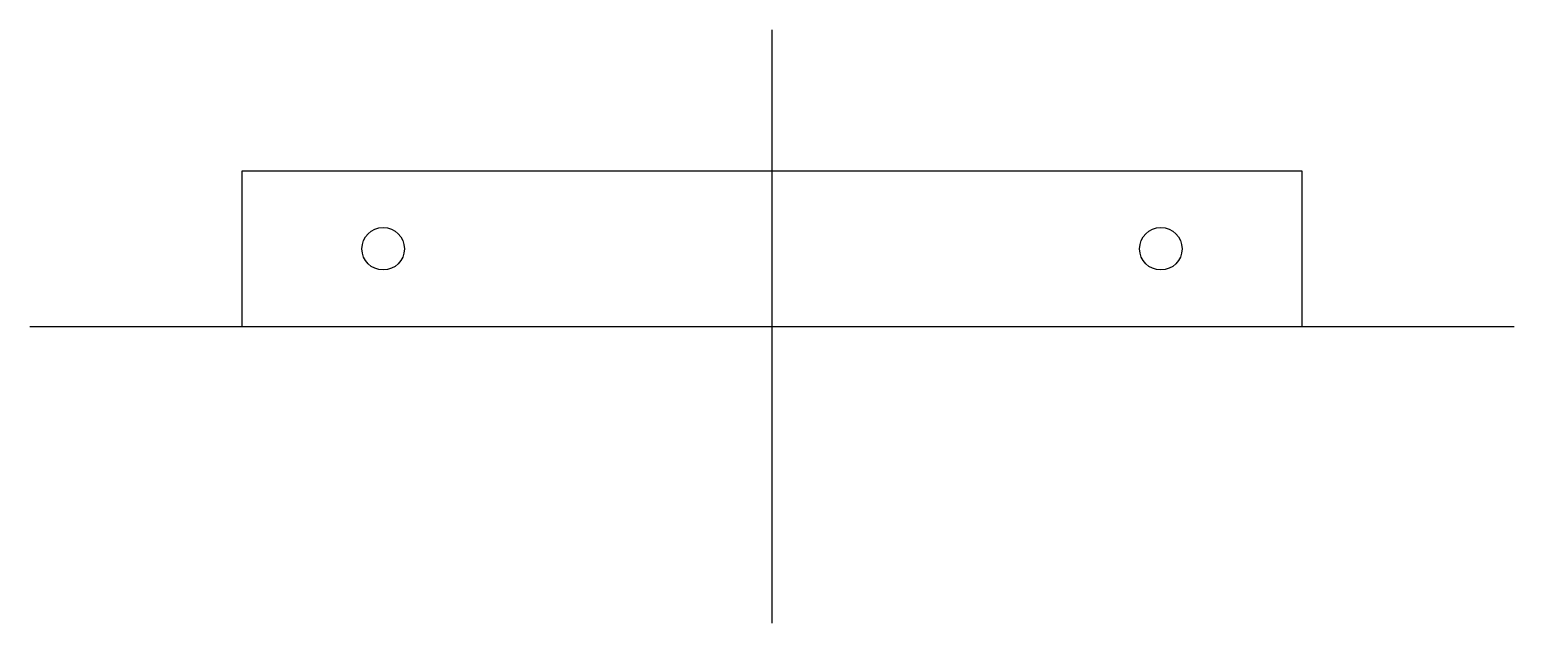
# Model space of a CAD drawing. Header units: metres. Extents: x -30 to 180, y -42 to 42.
import ezdxf

# ---------------------------------------------------------------- set-up
doc = ezdxf.new("R2010")
doc.units = ezdxf.units.M

msp = doc.modelspace()

# ---------------------------------------------------------------- linework, layer by layer
at = {"layer": 'CUT'}
for p, q in [((150, 22), (0, 22)), ((0, 22), (0, 0)), ((150, 0), (150, 22)), ((0, 0), (150, 0))]:
    msp.add_line(p, q, dxfattribs=at)
at = {"layer": 'HOLES'}
for centre in [(20, 11), (130, 11)]:
    msp.add_circle(centre, 3, dxfattribs=at)
at = {"layer": 'REG'}
for p, q in [((75, -42), (75, 42)), ((-30, 0), (180, 0))]:
    msp.add_line(p, q, dxfattribs=at)

doc.saveas('drawing.dxf')
